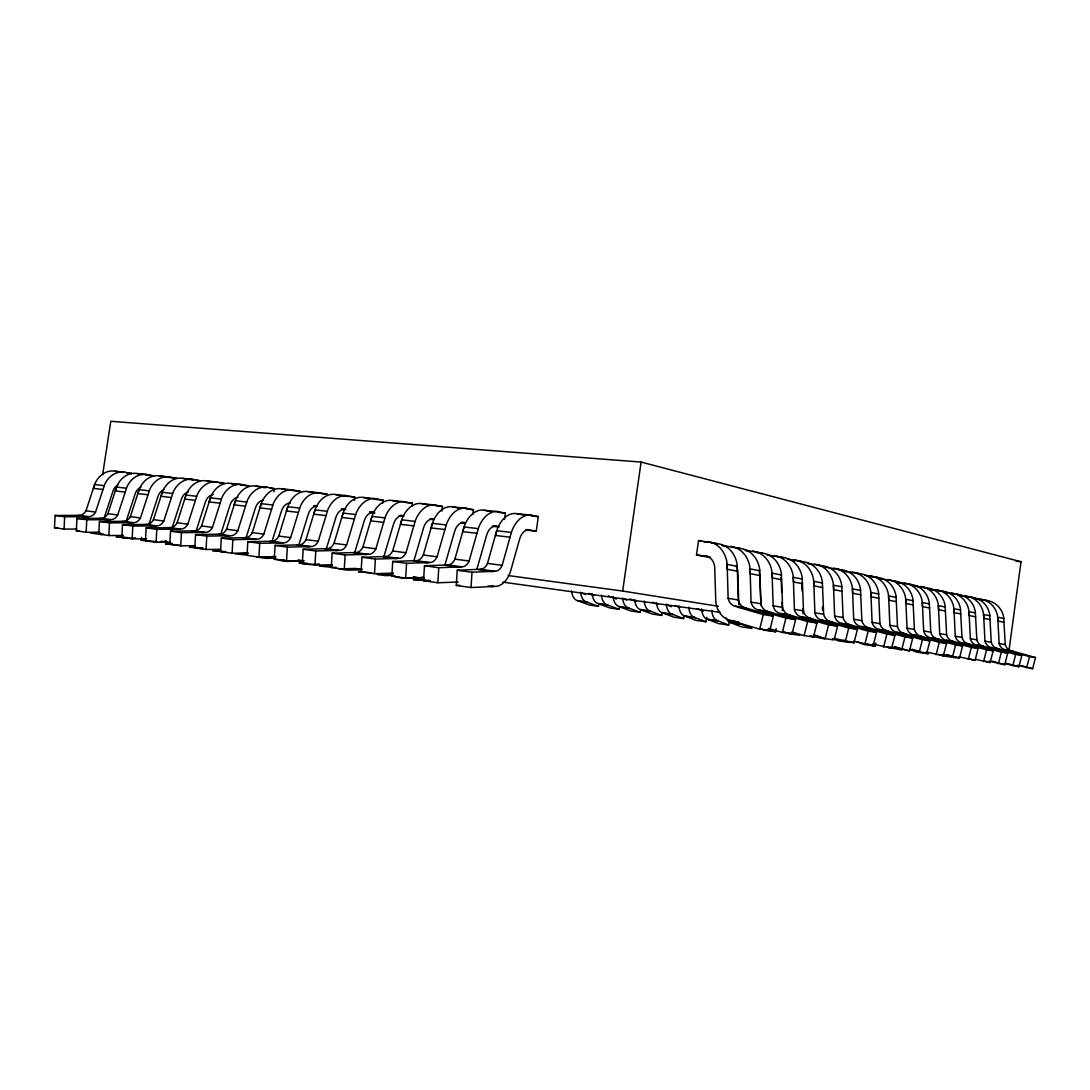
<?xml version="1.0" encoding="UTF-8"?>
<svg xmlns="http://www.w3.org/2000/svg" width="1090" height="1090" viewBox="0 0 1090 1090"><rect width="100%" height="100%" fill="white"/><g stroke="black" fill="none" stroke-linecap="round" stroke-linejoin="round"><path stroke-width="1.5" d="M76.859 529.072L64.038 529.086L54.5 527.724L55.099 515.475L78.425 515.366L87.99 516.646A9.183 7.657 -82 0 0 95.539 512.068L104.79 484.192A22.945 18.816 -83.2 0 1 115.526 473.332L117.788 472.542A22.945 18.816 -83.2 0 1 124.696 472.229L131.795 473.523L126.985 473.006M64.038 529.086L64.651 516.769L55.099 515.475M98.972 532.233L86.151 532.261L76.355 530.857L76.954 518.445L100.335 518.309L110.145 519.617A9.306 7.657 -82.1 0 0 117.706 514.971L127.012 486.726A23.231 18.816 -83.2 0 1 137.762 475.703L140.024 474.913A23.231 18.816 -83.2 0 1 146.946 474.586L154.044 475.88L145.828 475.008M86.151 532.261L86.764 519.78L76.954 518.445M123.293 535.462L108.85 535.531L98.781 534.086L99.408 521.51L122.802 521.32L132.885 522.669A9.428 7.657 -82.1 0 0 140.46 517.954L149.807 489.328A23.544 18.816 -83.2 0 1 160.584 478.156L162.846 477.338A23.544 18.816 -83.2 0 1 169.767 476.998L176.866 478.306L168.432 477.406M108.85 535.531L109.477 522.873L99.408 521.51M146.605 538.787L132.162 538.869L121.821 537.384L122.475 524.644L145.883 524.426L156.224 525.816A9.551 7.671 -82.2 0 0 163.813 521.02L173.215 491.999A23.857 18.816 -83.2 0 1 184.006 480.649L186.267 479.832A23.857 18.816 -83.2 0 1 193.189 479.477L200.287 480.785L196.391 480.363M132.162 538.869L132.817 526.061L122.475 524.644M170.571 542.193L156.115 542.316L145.488 540.79L146.155 527.873L169.577 527.601L180.218 529.031A9.687 7.671 -82.2 0 0 187.807 524.154L197.249 494.737A24.171 18.803 -83.2 0 1 208.054 483.224L210.329 482.38A24.171 18.803 -83.2 0 1 217.237 482.025L224.336 483.333L218.995 482.761M156.115 542.316L156.797 529.318L146.155 527.873M240.808 485.077L249.024 485.949L241.939 484.628A24.498 18.789 -83.2 0 0 235.031 485.009L232.77 485.868A24.498 18.789 -83.2 0 0 221.938 497.544L212.455 527.383A9.81 7.657 -82.3 0 1 204.852 532.342L193.925 530.871L170.517 531.184L169.822 544.278L180.736 545.845L195.192 545.695M180.736 545.845L181.444 532.683L170.517 531.184M220.507 549.306L206.065 549.483L194.838 547.875L195.546 534.604L218.954 534.236L230.194 535.735A9.946 7.657 -82.3 0 0 237.797 530.707L247.321 500.433A24.838 18.762 -83.2 0 1 258.153 488.579L260.428 487.707A24.838 18.762 -83.2 0 1 267.322 487.312L274.394 488.647L273.917 491.835M206.065 549.483L206.787 536.13L195.546 534.604M248.152 552.984L232.116 553.23L220.561 551.567L221.297 538.106L244.691 537.683L256.245 539.237A10.096 7.644 -82.4 0 0 263.848 534.114L273.413 503.417A25.179 18.721 -83.2 0 1 284.258 491.372L286.52 490.486A25.179 18.721 -83.2 0 1 293.414 490.078L300.472 491.413L291.793 490.486M232.116 553.23L232.865 539.686L221.297 538.106M321.318 493.62L327.272 494.247L320.242 492.912A25.533 18.68 -83.2 0 0 313.361 493.348L311.1 494.247A25.533 18.68 -83.2 0 0 300.268 506.469L290.649 537.629A10.246 7.63 -82.4 0 1 283.046 542.834L271.165 541.24L247.798 541.716L247.035 555.369L258.93 557.085L274.939 556.799M258.93 557.085L259.706 543.338L247.798 541.716M429.242 580.616L413.519 579.676L413.696 576.719M304.124 560.696L286.534 561.05L274.298 559.293L275.075 545.436L298.401 544.891L310.636 546.54A10.382 7.603 -82.4 0 0 318.226 541.24L327.886 509.616A25.901 18.625 -83.2 0 1 338.718 497.204L340.979 496.277A25.901 18.625 -83.2 0 1 347.833 495.827L354.85 497.176L354.359 500.514M286.534 561.05L287.338 547.098L275.075 545.436M332.505 564.729L314.983 565.124L302.366 563.312L303.17 549.265L326.441 548.665A10.478 7.589 -82.5 0 0 334.031 543.311L343.078 513.09L355.694 514.534L356.307 512.859A26.283 18.557 -83.2 0 1 367.139 500.242L369.387 499.302A26.283 18.557 -83.2 0 1 376.227 498.825L383.217 500.187L382.781 503.185M314.983 565.124L315.8 550.981L303.17 549.265M361.757 568.885L344.276 569.334L331.278 567.468L332.123 553.202L355.326 552.535A10.627 7.575 -82.5 0 0 362.888 547.085L371.976 516.415L384.974 517.9L385.588 516.197A26.664 18.476 -83.2 0 1 396.419 503.362L398.654 502.408A26.664 18.476 -83.2 0 1 405.466 501.918L412.429 503.28L411.979 506.332M344.276 569.334L345.135 554.974L368.311 554.279A10.696 7.562 -82.5 0 0 375.873 548.788L384.974 517.9M441.818 511.115L442.499 506.469L435.578 505.106A27.073 18.38 -83.2 0 0 428.792 505.61L426.558 506.591A27.073 18.38 -83.2 0 0 415.767 519.63L415.14 521.374L401.76 519.835L392.632 550.981A10.791 7.535 -82.5 0 1 385.083 556.527L361.948 557.263L361.09 571.746L374.497 573.681L393.49 573.122M374.497 573.681L375.369 559.088L398.463 558.325A10.859 7.521 -82.5 0 0 405.998 552.725L415.14 521.374M424.323 577.537L405.657 578.15L391.828 576.16L392.727 561.459L415.753 560.655A10.954 7.507 -82.6 0 0 423.288 555.001L432.43 523.35L446.232 524.944L446.859 523.173A27.482 18.271 -83.2 0 1 457.637 509.916L459.857 508.921A27.482 18.271 -83.2 0 1 466.602 508.39L473.482 509.752L472.788 514.466M405.657 578.15L406.57 563.339L429.542 562.508A11.036 7.48 -82.6 0 0 437.063 556.799L446.232 524.944M458.072 582.033L437.826 582.769L423.547 580.725L424.473 565.778L447.377 564.893A11.132 7.453 -82.6 0 0 454.884 559.129L464.068 526.988L478.306 528.623L478.932 526.824A27.904 18.149 -83.2 0 1 489.669 513.336L491.876 512.327A27.904 18.149 -83.2 0 1 498.593 511.769L505.419 513.145L504.493 519.521M437.826 582.769L438.766 567.726L461.615 566.8A11.213 7.439 -82.6 0 0 469.109 560.996L478.306 528.623M536.239 531.225L529.454 529.917A13.38 8.502 -83.2 0 0 519.671 538.964L510.529 571.351A23.258 15.069 -82.5 0 1 494.724 586.42L471.03 587.537L456.288 585.425L457.241 570.247L480.022 569.28A11.309 7.412 -82.6 0 0 487.489 563.407L496.699 530.735L511.387 532.424L512.014 530.598A28.34 18.012 -83.2 0 1 522.71 516.878L524.917 515.843A28.34 18.012 -83.2 0 1 531.566 515.257L538.337 516.633L536.239 531.225L526.497 530.121M471.03 587.537L471.997 572.25L494.71 571.255A11.39 7.385 -82.6 0 0 502.163 565.329L511.387 532.424M179.441 545.232L165.653 543.856L165.857 540.926M156.987 541.662L141.25 540.34L141.468 537.356M1008.958 650.771L1021.03 561.745L641.097 462.065L110.798 421.285L102.651 474.668M696.483 555.014L698.526 540.572L717.697 543.706A27.781 23.312 -79.3 0 1 725.804 546.458L728.215 548.161A27.781 23.312 -79.3 0 1 737.14 564.47L738.325 600.004A11.104 9.483 -80.6 0 0 745.683 607.92L773.369 616.136L769.744 630.62L759.662 629.148L730.668 620.496A22.89 19.429 -80.7 0 1 715.776 601.23L714.727 567.795A13.23 11.05 -79.3 0 0 705.407 556.036L696.483 555.014L709.753 557.399M718.351 606.272L622.676 591.053L641.097 462.065M122.189 472.501L115.09 471.221A22.808 18.803 -83.2 0 0 108.183 471.52L105.921 472.311A22.808 18.803 -83.2 0 0 95.198 483.102L93.358 488.361L102.937 489.492M856.904 641.601L863.907 644.517L875.284 646.152L875.91 642.937M760.684 628.576L765.112 630.306L775.59 631.805L776.216 628.726M701.606 608.969A14.388 7.916 -82.4 0 0 707.178 619.134L718.61 623.616L728.679 625.061L729.632 620.537M678.866 605.808A14.252 7.998 -82.4 0 0 684.493 615.905L696.047 620.374L705.925 621.791L706.865 617.308M656.562 602.729A14.115 8.052 -82.4 0 0 662.257 612.73L673.906 617.185L683.594 618.575L684.22 615.618M634.693 599.691A13.979 8.12 -82.3 0 0 640.457 609.623L652.202 614.065L661.698 615.428L662.325 612.498M613.234 596.721A13.843 8.175 -82.3 0 0 619.066 606.571L630.892 611L640.212 612.335L640.838 609.433M592.197 593.805A13.707 8.229 -82.3 0 0 598.069 603.574L609.991 607.988L619.134 609.31L619.76 606.435M571.542 590.944A13.584 8.284 -82.3 0 0 577.468 600.644L589.472 605.032L598.451 606.326L599.078 603.479M759.662 629.148L763.3 614.542L773.369 616.136M782.334 632.445L785.917 618.112L795.591 619.638L792.035 633.849L782.334 632.445L768.327 628.358M804.148 635.606L807.663 621.545L816.969 623.017L813.481 636.955L804.148 635.606L791.817 632.023M825.13 638.645L828.591 624.856L837.556 626.273L834.123 639.939L825.13 638.645L813.78 635.375M845.336 641.574L848.742 628.044L857.38 629.407L854.001 642.827L834.109 638.345M864.82 644.394L868.171 631.11L876.496 632.432L873.158 645.607L853.688 641.206M883.595 647.119L886.892 634.08L894.931 635.347L891.647 648.291L872.586 643.972M901.716 649.749L904.959 636.928L912.712 638.154L909.496 650.866L890.816 646.643M919.224 652.283L922.413 639.694L929.906 640.879L926.732 653.373L909.973 649.667M936.119 654.736L939.267 642.351L946.515 643.495L943.381 655.785L926.35 651.97M952.469 657.106L955.562 644.926L962.565 646.029L959.486 658.115L942.796 654.381M968.274 659.395L971.326 647.419L978.098 648.495L975.073 660.377L958.696 656.711M983.575 661.603L986.586 649.831L993.14 650.866L990.156 662.557L975.673 659.395M998.385 663.756L1001.356 652.161L1007.705 653.169L1004.762 664.682L988.998 661.139M1012.746 665.84L1015.662 654.422L1021.821 655.403L1018.918 666.726L1004.994 663.687M1026.644 667.857L1029.532 656.616L1035.5 657.57L1032.639 668.715L1017.447 665.295M315.8 550.981L339.045 550.355A10.546 7.589 -82.5 0 0 346.62 544.959L355.694 514.534M298.401 544.891A10.328 7.616 -82.4 0 0 305.99 539.632L315.01 509.875L327.259 511.278M271.165 541.24A10.178 7.63 -82.4 0 0 278.767 536.062L287.746 506.741L299.641 508.104M244.691 537.683A10.028 7.644 -82.4 0 0 252.294 532.601L261.232 503.689L272.8 505.024M218.954 534.236A9.892 7.657 -82.3 0 0 226.556 529.236L235.454 500.732L246.708 502.027M193.925 530.871A9.756 7.657 -82.3 0 0 201.527 525.952L210.384 497.857L221.325 499.111M169.577 527.601A9.619 7.671 -82.2 0 0 177.166 522.764L185.981 495.051L196.636 496.277M145.883 524.426A9.497 7.671 -82.2 0 0 153.458 519.658L162.233 492.326L172.602 493.511M122.802 521.32A9.374 7.657 -82.1 0 0 130.378 516.633L139.098 489.669L149.194 490.827M100.335 518.309A9.251 7.657 -82.1 0 0 107.883 513.69L116.562 487.08L126.413 488.211M78.425 515.366A9.129 7.644 -82 0 0 85.974 510.815L94.598 484.56L104.19 485.663M126.535 520.162L135.187 493.797A10.968 8.883 -83.2 0 1 141.087 487.039M104.367 517.219L112.979 491.181A10.832 8.883 -83.2 0 1 117.897 484.968M310.636 546.54L287.338 547.098M283.046 542.834L259.706 543.338M256.245 539.237L232.865 539.686M230.194 535.735L206.787 536.13M204.852 532.342L181.444 532.683M180.218 529.031L156.797 529.318M156.224 525.816L132.817 526.061M132.885 522.669L109.477 522.873M110.145 519.617L86.764 519.78M87.99 516.646L64.651 516.769M284.722 559.906L278.222 560.124L287.433 561.459L303.347 560.819L298.742 560.137M392.918 573.912L377.195 574.43L385.342 575.602L393.354 575.397M398.776 577.005L395.575 577.087L403.532 578.231L419.173 577.755A13.87 10.192 -80.9 0 0 422.675 577.141M100.185 532.451L90.361 532.983L101.806 534.631M122.72 536.375L116.167 536.716L127.285 538.324L135.487 537.915M141.25 540.34L146.169 540.095M160.257 541.512L166.811 541.199M165.653 543.856L172.193 543.556M195.928 547.003L189.388 547.289L202.89 548.638M220.643 550.287L212.482 550.627L225.712 551.935M248.016 553.366L234.977 553.884L247.934 555.151M456.288 585.425L459.653 585.289M274.476 558.121L266.341 558.407L256.872 557.044L274.68 556.963M423.547 580.725L430.305 580.48M303.878 562.971L299.014 563.135L308.007 564.429L319.343 564.061M391.828 576.16L395.234 576.065M332.232 565.656L319.302 566.064L331.292 567.236M362.125 569.743L347.628 570.152L339.072 568.926L353.596 568.49L360.708 569.539M361.594 571.623L358.378 571.705L371.526 572.781M331.278 567.468L336.047 567.359M413.519 579.676L424.678 579.417M302.366 563.312L307.148 563.217M274.298 559.293L277.487 559.225M220.561 551.567L225.371 551.499M194.838 547.875L202.863 547.78M145.488 540.79L148.703 540.763M121.821 537.384L126.644 537.356M98.781 534.086L103.591 534.059M76.355 530.857L79.556 530.857M54.5 527.724L57.702 527.724M1015.948 561.214L1021.03 561.745M115.09 471.221L124.696 472.229M125.146 492.081L115.308 490.936L117.161 485.609A23.108 18.816 -83.2 0 1 127.912 474.654L130.173 473.864A23.108 18.816 -83.2 0 1 137.081 473.55L146.946 474.586M147.927 494.751L137.831 493.579L139.697 488.17A23.408 18.816 -83.2 0 1 150.475 477.066L152.736 476.262A23.408 18.816 -83.2 0 1 159.658 475.935L169.767 476.998M171.334 497.503L160.952 496.277L162.832 490.813A23.707 18.816 -83.2 0 1 173.623 479.546L175.885 478.728A23.707 18.816 -83.2 0 1 182.807 478.374L193.189 479.477M195.355 500.31L184.701 499.07L186.594 493.511A24.035 18.816 -83.2 0 1 197.399 482.08L199.661 481.249A24.035 18.816 -83.2 0 1 206.582 480.894L217.237 482.025M220.044 503.212L209.103 501.918L210.997 496.304A24.348 18.803 -83.2 0 1 221.815 484.696L224.077 483.851A24.348 18.803 -83.2 0 1 230.998 483.469L241.939 484.628M245.414 506.182L234.173 504.861L236.067 499.152A24.689 18.775 -83.2 0 1 246.899 487.38L249.16 486.522A24.689 18.775 -83.2 0 1 256.068 486.126L267.322 487.312M271.505 509.234L259.938 507.885L261.845 502.095A25.029 18.734 -83.2 0 1 272.691 490.132L274.953 489.26A25.029 18.734 -83.2 0 1 281.847 488.851L293.414 490.078M298.347 512.382L286.438 510.992L288.359 505.12A25.383 18.694 -83.2 0 1 299.205 492.966L301.453 492.081A25.383 18.694 -83.2 0 1 308.347 491.658L320.242 492.912M325.951 515.611L313.702 514.18L315.637 508.226A25.738 18.653 -83.2 0 1 326.469 495.882L328.73 494.983A25.738 18.653 -83.2 0 1 335.597 494.533L347.833 495.827M354.373 518.949L341.769 517.464L343.704 511.414A26.106 18.585 -83.2 0 1 354.536 498.893L356.784 497.967A26.106 18.585 -83.2 0 1 363.638 497.503L376.227 498.825M383.653 522.382L370.668 520.856L372.603 514.712A26.501 18.516 -83.2 0 1 383.435 501.972L385.669 501.032A26.501 18.516 -83.2 0 1 392.495 500.555L405.466 501.918M413.819 525.911L400.439 524.345L402.373 518.104A26.896 18.421 -83.2 0 1 413.192 505.161L415.426 504.193A26.896 18.421 -83.2 0 1 422.225 503.689L435.578 505.106M444.911 529.549L431.109 527.942L433.057 521.606A27.291 18.326 -83.2 0 1 443.848 508.444L446.069 507.45A27.291 18.326 -83.2 0 1 452.841 506.932L466.602 508.39M476.97 533.31L462.746 531.648L464.694 525.203A27.713 18.203 -83.2 0 1 475.444 511.823L477.665 510.815A27.713 18.203 -83.2 0 1 484.396 510.27L498.593 511.769M510.052 537.193L495.364 535.462L497.326 528.923A28.149 18.08 -83.2 0 1 508.049 515.298L510.256 514.276A28.149 18.08 -83.2 0 1 516.933 513.703L531.566 515.257M193.788 480.091L182.807 478.374M263.153 487.448L265.96 487.748M270.17 488.197L274.394 488.647M318.348 493.307L308.347 491.658M342.628 495.882L348.718 496.522M350.244 496.686L354.85 497.176M373.775 499.179L383.217 500.187M405.93 502.585L412.429 503.28M435.809 505.76L442.499 506.469M466.588 509.016L473.482 509.752M498.307 512.382L505.419 513.145M531.007 515.856L538.337 516.633M711.77 543.052L717.697 543.706M721.648 545.436L740.369 548.488A27.25 23.108 -79.3 0 1 748.394 551.213L750.778 552.875A27.25 23.108 -79.3 0 1 759.648 568.912L760.888 603.765A10.9 9.388 -80.6 0 0 768.178 611.544L795.591 619.638M735.954 547.998L740.369 548.488M745.383 550.273L762.183 553.093A26.746 22.89 -79.3 0 1 770.139 555.777L772.51 557.426A26.746 22.89 -79.3 0 1 781.326 573.177L782.606 607.389A10.696 9.292 -80.6 0 0 789.841 615.033L816.969 623.017M756.365 552.439L762.183 553.093M766.815 554.783L783.206 557.535A26.255 22.672 -79.3 0 1 791.095 560.192L793.438 561.8A26.255 22.672 -79.3 0 1 802.186 577.291L803.507 610.891A10.491 9.197 -80.7 0 0 810.688 618.398L837.556 626.273M777.443 556.881L783.206 557.535M313.825 505.61L316.795 505.951M341.265 508.717L344.331 509.057M369.51 511.891L374.224 512.423A12.399 8.761 -83.2 0 0 364.292 520.707L355.272 550.654A21.528 15.478 -82.4 0 1 354.413 552.862M400.207 515.352L403.436 515.72A12.59 8.72 -83.2 0 0 393.517 524.14L384.484 554.551A21.854 15.424 -82.4 0 1 383.612 556.786M430.196 518.731L433.534 519.113A12.78 8.679 -83.2 0 0 423.629 527.683L414.568 558.557A22.195 15.355 -82.4 0 1 413.696 560.832M461.479 522.26L464.531 522.601A12.971 8.625 -83.2 0 0 454.666 531.321L445.565 562.685A22.536 15.274 -82.5 0 1 444.706 565.002M493.334 525.843L499.22 526.729M526.197 529.549L529.454 529.917M787.498 559.143L803.494 561.813A25.792 22.454 -79.3 0 1 811.301 564.429L813.63 566.023A25.792 22.454 -79.3 0 1 822.31 581.256L823.672 614.256A10.3 9.101 -80.8 0 0 830.784 621.641L857.38 629.407M342.192 509.303L345.244 509.657M370.219 512.477L374.933 513.009M399.076 515.733L403.94 516.279M430.455 519.276L433.793 519.658M460.729 522.696L465.307 523.214M492.312 526.266L498.607 526.974M797.785 561.159L803.494 561.813M876.496 632.432L850.159 624.774A10.123 9.02 -80.8 0 1 843.101 617.499L841.712 585.071A25.343 22.25 -79.3 0 0 833.101 570.097L830.798 568.53A25.343 22.25 -79.3 0 0 823.045 565.942L807.431 563.339L810.306 564.075M818.808 565.451L823.045 565.942M825.28 567.222L841.943 569.934A24.893 22.032 -79.3 0 1 849.614 572.482L851.889 574.035A24.893 22.032 -79.3 0 1 860.446 588.764L861.863 620.632A9.946 8.924 -80.9 0 0 868.853 627.785L894.931 635.347M835.226 569.157L841.943 569.934M912.712 638.154L886.906 630.701A9.769 8.843 -80.9 0 1 879.984 623.657L878.54 592.32A24.471 21.827 -79.3 0 0 870.052 577.823L867.79 576.31A24.471 21.827 -79.3 0 0 860.187 573.776L843.878 571.146L846.549 571.705M855.2 573.204L860.187 573.776M865.174 575.302L877.832 577.509A24.062 21.623 -79.2 0 1 885.352 580.003L887.601 581.501A24.062 21.623 -79.2 0 1 896.021 595.767L897.492 626.587A9.606 8.747 -81 0 0 904.346 633.508L929.906 640.879M869.588 576.542L877.832 577.509M880.897 578.776L894.89 581.106A23.68 21.419 -79.2 0 1 902.343 583.572L904.564 585.044A23.68 21.419 -79.2 0 1 912.916 599.091L914.415 629.407A9.442 8.666 -81.1 0 0 921.214 636.233L946.515 643.495M891.62 580.725L894.89 581.106M962.565 646.029L937.523 638.863A9.292 8.57 -81.2 0 1 930.778 632.145L929.266 602.32A23.285 21.214 -79.2 0 0 920.982 588.491L918.788 587.033A23.285 21.214 -79.2 0 0 911.404 584.594L896.089 582.115L898.501 582.632M908.161 584.213L911.404 584.594M912.371 585.548L927.386 587.96A22.917 21.01 -79.2 0 1 934.702 590.371L936.882 591.816A22.917 21.01 -79.2 0 1 945.098 605.441L946.624 634.789A9.142 8.488 -81.3 0 0 953.314 641.41L978.098 648.495M922.576 587.401L927.386 587.96M928.149 588.859L942.864 591.23A22.563 20.805 -79.2 0 1 950.112 593.614L952.279 595.031A22.563 20.805 -79.2 0 1 960.426 608.452L961.98 637.364A8.992 8.407 -81.5 0 0 968.601 643.877L993.14 650.866M938.109 590.671L942.864 591.23M943.45 592.088L957.878 594.404A22.209 20.601 -79.1 0 1 965.059 596.748L967.198 598.151A22.209 20.601 -79.1 0 1 975.277 611.381L976.844 639.844A8.856 8.325 -81.6 0 0 983.412 646.275L1007.705 653.169M953.164 593.846L957.878 594.404M958.274 595.194L972.43 597.47A21.882 20.41 -79.1 0 1 979.542 599.8L981.668 601.176A21.882 20.41 -79.1 0 1 989.679 614.215L991.26 642.255A8.72 8.243 -81.8 0 0 997.759 648.591L1021.821 655.403M972.43 597.47L961.475 595.876M974.201 598.41L986.545 600.454A21.555 20.22 -79.1 0 1 993.59 602.756L995.701 604.119A21.555 20.22 -79.1 0 1 1003.645 616.967L1005.239 644.585A8.584 8.161 -82 0 0 1011.683 650.825L1035.5 657.57M978.847 599.527L986.545 600.454M85.974 510.815L95.539 512.068M107.883 513.69L117.706 514.971M130.378 516.633L140.46 517.954M153.458 519.658L163.813 521.02M177.166 522.764L187.807 524.154M201.527 525.952L212.455 527.383M226.556 529.236L237.797 530.707M252.294 532.601L263.848 534.114M278.767 536.062L290.649 537.629M305.99 539.632L318.226 541.24M334.031 543.311L346.62 544.959M362.888 547.085L375.873 548.788M392.632 550.981L405.998 552.725M423.288 555.001L437.063 556.799M454.884 559.129L469.109 560.996M487.489 563.407L502.163 565.329M326.441 548.665L339.045 550.355M355.326 552.535L368.311 554.279M385.083 556.527L398.463 558.325M415.753 560.655L429.542 562.508M447.377 564.893L461.615 566.8M480.022 569.28L494.71 571.255M76.573 515.611L86.137 516.892M98.468 518.554L108.278 519.875M120.936 521.579L131.018 522.928M144.016 524.685L154.358 526.075M167.71 527.873L178.351 529.304M192.058 531.143L202.985 532.615M217.087 534.509L228.328 536.021M242.825 537.97L254.379 539.523M269.298 541.539L281.193 543.133M296.548 545.204L308.783 546.853M324.588 548.979L337.192 550.668M353.473 552.862L366.458 554.606M383.23 556.867L396.61 558.666M413.914 560.996L427.716 562.849M445.551 565.247L459.789 567.168M478.197 569.634L492.898 571.623M508.213 575.561L622.676 591.053M332.123 553.202L345.135 554.974M361.948 557.263L375.369 559.088M392.727 561.459L406.57 563.339M424.473 565.778L438.766 567.726M457.241 570.247L471.997 572.25M720.367 612.389L502.831 582.128M491.454 585.957L494.724 586.42M487.939 585.957L492.83 586.652M577.468 600.644L586.488 601.925L598.451 606.326M598.069 603.574L607.253 604.895L619.134 609.31M619.066 606.571L628.426 607.907L640.212 612.335M640.457 609.623L649.994 610.986L661.698 615.428M662.257 612.73L671.999 614.12L683.594 618.575M684.493 615.905L694.425 617.322L705.925 621.791M707.178 619.134L717.302 620.578L728.679 625.061M730.3 622.444L740.628 623.916L751.909 628.399L741.636 626.927L730.3 622.444A14.538 7.848 -82.4 0 1 726.035 617.907M578.436 601.081L587.442 602.375M599.023 604.024L608.206 605.332M620.006 607.021L629.366 608.356M641.383 610.073L650.934 611.436M663.197 613.18L672.912 614.569M685.419 616.354L695.338 617.771M708.091 619.597L718.201 621.041M731.213 622.894L741.527 624.366M272.827 556.35L275.974 556.813M354.877 568.353L361.989 569.389M414.418 577.06L419.173 577.755M297.447 560.287L302.053 560.969M413.137 577.196L417.892 577.891M732.943 621.327L738.761 622.199M730.668 620.496L735.042 621.15M737.344 566.378L727.153 564.388L728.12 598.287A11.213 9.51 -80.5 0 0 735.505 606.272L745.683 607.92M759.853 570.779L750.056 568.857L751.065 602.13A10.995 9.428 -80.6 0 0 758.395 609.964L768.178 611.544M781.516 575.002L772.088 573.163L773.151 605.808A10.777 9.333 -80.6 0 0 780.413 613.52L789.841 615.033M802.39 579.09L793.302 577.305L794.406 609.365A10.587 9.238 -80.7 0 0 801.613 616.94L810.688 618.398M822.514 583.014L813.753 581.311L814.884 612.784A10.382 9.142 -80.7 0 0 822.024 620.237L830.784 621.641M841.916 586.802L833.469 585.153L834.64 616.082A10.205 9.061 -80.8 0 0 841.712 623.412L850.159 624.774M860.65 590.467L852.489 588.873L853.688 619.27A10.014 8.965 -80.8 0 0 860.705 626.478L868.853 627.785M878.744 593.995L870.856 592.456L872.082 622.349A9.851 8.87 -80.9 0 0 879.044 629.434L886.906 630.701M896.225 597.415L888.595 595.93L889.862 625.306A9.674 8.788 -81 0 0 896.757 632.282L904.346 633.508M913.12 600.726L905.749 599.282L907.03 628.181A9.51 8.706 -81.1 0 0 913.87 635.048L921.214 636.233M929.47 603.914L922.344 602.525L923.652 630.96A9.36 8.611 -81.2 0 0 930.41 637.718L937.523 638.863M945.303 607.007L938.395 605.659L939.716 633.644A9.21 8.529 -81.3 0 0 946.433 640.307L953.314 641.41M960.631 610.005L953.941 608.697L955.29 636.247A9.061 8.447 -81.4 0 0 961.939 642.8L968.601 643.877M975.482 612.907L969.01 611.64L970.359 638.754A8.924 8.352 -81.5 0 0 976.953 645.226L983.412 646.275M989.884 615.714L983.602 614.488L984.965 641.192A8.775 8.27 -81.7 0 0 991.505 647.569L997.759 648.591M1003.849 618.452L997.759 617.253L999.135 643.563A8.652 8.189 -81.9 0 0 1005.607 649.844L1011.683 650.825M735.505 606.272L747.808 608.847M758.395 609.964L770.289 612.457M780.413 613.52L791.926 615.932M801.613 616.94L812.745 619.284M822.024 620.237L832.828 622.513M841.712 623.412L852.176 625.633M860.705 626.478L870.856 628.63M879.044 629.434L888.895 631.532M896.757 632.282L906.321 634.339M913.87 635.048L923.162 637.051M930.41 637.718L939.457 639.667M946.433 640.307L955.222 642.201M961.939 642.8L970.495 644.653M976.953 645.226L985.278 647.038M991.505 647.569L999.612 649.34M1005.607 649.844L1013.523 651.575M728.12 598.287L738.325 600.004M751.065 602.13L760.888 603.765M773.151 605.808L782.606 607.389M794.406 609.365L803.507 610.891M814.884 612.784L823.672 614.256M834.64 616.082L843.101 617.499M853.688 619.27L861.863 620.632M872.082 622.349L879.984 623.657M889.862 625.306L897.492 626.587M907.03 628.181L914.415 629.407M923.652 630.96L930.778 632.145M939.716 633.644L946.624 634.789M955.29 636.247L961.98 637.364M970.359 638.754L976.844 639.844M984.965 641.192L991.26 642.255M999.135 643.563L1005.239 644.585M137.081 473.55L142.763 474.572M159.658 475.935L165.326 476.97M230.998 483.469L236.666 484.532M206.582 480.894L213.681 482.202M256.068 486.126L258.902 486.658M281.847 488.851L287.501 489.914M335.597 494.533L339.808 495.337M363.638 497.503L369.238 498.58M737.48 571.242L727.303 569.293L726.962 562.467A28.013 23.408 -79.3 0 0 718.01 546.022L715.585 544.319A28.013 23.408 -79.3 0 0 707.451 541.539M760.002 575.561L750.206 573.681L749.852 566.977A27.482 23.19 -79.3 0 0 740.955 550.818L738.557 549.142A27.482 23.19 -79.3 0 0 730.491 546.403M781.68 579.703L772.238 577.891L771.884 571.323A26.964 22.985 -79.3 0 0 763.054 555.45L760.67 553.788A26.964 22.985 -79.3 0 0 752.686 551.09M802.553 583.695L793.466 581.951L793.098 575.493A26.473 22.767 -79.3 0 0 784.323 559.892L781.98 558.271A26.473 22.767 -79.3 0 0 774.05 555.6M822.678 587.551L813.917 585.861L813.549 579.526A25.996 22.549 -79.3 0 0 804.842 564.184L802.499 562.59A25.996 22.549 -79.3 0 0 794.651 559.947M842.093 591.257L833.632 589.635L833.264 583.409A25.533 22.345 -79.3 0 0 824.612 568.326L822.296 566.745A25.533 22.345 -79.3 0 0 814.53 564.143M860.827 594.84L852.666 593.273L852.285 587.156A25.084 22.127 -79.3 0 0 843.701 572.318L841.412 570.765A25.084 22.127 -79.3 0 0 833.714 568.19M878.922 598.301L871.033 596.789L870.651 590.766A24.661 21.923 -79.3 0 0 862.135 576.174L859.86 574.648A24.661 21.923 -79.3 0 0 852.23 572.1M896.402 601.653L888.786 600.195L888.391 594.268A24.253 21.705 -79.2 0 0 879.943 579.894L877.695 578.395A24.253 21.705 -79.2 0 0 870.147 575.874M913.311 604.882L905.94 603.465L905.545 597.647A23.844 21.5 -79.2 0 0 897.165 583.504L894.931 582.019A23.844 21.5 -79.2 0 0 887.451 579.539M929.661 608.002L922.535 606.639L922.14 600.917A23.462 21.296 -79.2 0 0 913.829 586.992L911.622 585.521A23.462 21.296 -79.2 0 0 904.196 583.068M945.493 611.04L938.585 609.719L938.204 604.078A23.081 21.091 -79.2 0 0 929.947 590.358L927.754 588.913A23.081 21.091 -79.2 0 0 920.41 586.488M960.821 613.97L954.145 612.689L953.75 607.144A22.713 20.887 -79.2 0 0 945.561 593.628L943.395 592.197A22.713 20.887 -79.2 0 0 936.119 589.813M975.686 616.817L969.201 615.577L968.806 610.1A22.372 20.696 -79.2 0 0 960.685 596.789L958.546 595.385A22.372 20.696 -79.2 0 0 951.338 593.014M990.088 619.57L983.807 618.371L983.398 612.975A22.032 20.492 -79.1 0 0 975.359 599.854L973.22 598.465A22.032 20.492 -79.1 0 0 966.081 596.135M1004.053 622.24L997.963 621.068L997.554 615.768A21.691 20.301 -79.1 0 0 989.57 602.838L987.458 601.462A21.691 20.301 -79.1 0 0 980.387 599.159M392.495 500.555L399.471 501.904M422.225 503.689L429.16 505.052M452.841 506.932L459.735 508.294M705.407 556.036L709.808 556.922M484.396 510.27L491.236 511.632M516.933 513.703L523.731 515.08M698.526 540.572L701.102 541.103M703.69 541.648L706.252 542.193M723.31 545.777L726.621 546.471M745.519 550.45L748.707 551.118M771.516 555.914L774.568 556.554M791.98 560.219L794.923 560.846M849.219 572.264L851.876 572.822M880.502 578.845L883.009 579.376M899.713 582.878L903.324 583.641M915.886 586.284L919.374 587.019M931.555 589.581L934.948 590.289M946.747 592.783L950.03 593.464M1007.446 650.607L1029.532 656.616M993.358 648.332L1015.662 654.422M978.834 646.002L1001.356 652.161M963.832 643.591L986.586 649.831M948.355 641.097L971.326 647.419M932.359 638.522L955.562 644.926M915.818 635.865L939.267 642.351M1021.18 665.554L1026.085 666.903M1029.369 667.816L1032.639 668.715M898.732 633.113L922.413 639.694M1006.574 663.306L1018.918 666.726M881.033 630.265L904.959 636.928M992.295 661.208L996.969 662.516M1000.089 663.374L1004.762 664.682M985.428 661.249L990.156 662.557M862.721 627.322L886.892 634.08M970.304 659.041L975.073 660.377M843.755 624.27L868.171 631.11M946.651 654.518L951.461 655.867M954.676 656.766L959.486 658.115M824.081 621.109L848.742 628.044M938.517 654.409L943.381 655.785M803.684 617.826L828.591 624.856M911.989 649.204L920.178 651.52M923.448 652.447L926.732 653.373M782.497 614.419L807.663 621.545M895.544 646.915L900.19 648.237M903.297 649.109L909.496 650.866M760.507 610.877L785.917 618.112M886.947 646.942L891.647 648.291M866.836 643.795L873.158 645.607M737.644 607.198L763.3 614.542M849.205 641.451L854.001 642.827M810.211 636.015L813.481 636.955M788.942 632.949L792.035 633.849M766.624 629.707L769.744 630.62M582.292 593.219L585.316 594.322M594.309 595.576L588.913 593.41M610.563 596.802L616.531 599.01M623.848 598.996L626.832 600.1M633.208 600.29L636.165 601.408M657.706 604.405L652.433 602.211M667.012 604.991L671.413 606.667M679.656 607.457L674.846 605.563M703.486 611.136L697.259 608.67M769.717 629.502L775.59 631.805M783.233 631.437L789.065 633.753L799.747 635.293L792.512 632.391M810.619 636.11L824.408 638.835L814.394 634.775M832.76 638.522L838.442 640.852L849.587 642.46L843.933 640.13M872.504 644.98L875.284 646.152M887.151 647.092L901.525 649.926L894.672 647.01M909.673 649.149L916.458 652.079L928.326 653.782L925.628 652.61M940.479 654.613L943.586 655.976L955.712 657.72L951.079 655.676M631.723 599.745L630.851 599.214A6.799 3.978 -82.4 0 1 629.993 598.846M822.432 606.817L822.569 610.209M802.077 590.93L801.818 584.39A12.276 10.641 -79.3 0 0 801.695 583M802.785 608.901L802.976 613.806M781.694 592.115L781.258 580.466A12.494 10.75 -79.3 0 0 780.862 577.686M782.061 602.102L782.375 610.427M760.929 605.222L759.907 576.406A12.726 10.845 -79.3 0 0 759.117 572.223M738.856 604.991L737.753 572.182A12.971 10.954 -79.3 0 0 737.371 569.293M163.895 489.614A11.118 8.883 -83.2 0 0 157.968 496.468L149.275 523.2A19.252 15.642 -82 0 1 148.444 525.162M290.471 502.994A11.881 8.843 -83.2 0 0 281.493 510.978L272.595 539.632A20.615 15.601 -82.2 0 1 271.751 541.744M586.488 601.925A13.639 8.257 -82.3 0 1 580.589 592.197M694.425 617.322A14.306 7.957 -82.4 0 1 688.812 607.198M345.857 509.221A12.222 8.788 -83.2 0 0 335.897 517.369L326.918 546.88A21.214 15.519 -82.3 0 1 326.06 549.047M188.297 491.931A11.254 8.883 -83.2 0 0 181.362 499.22L172.629 526.307A19.511 15.642 -82 0 1 171.784 528.309M317.285 506.019A12.058 8.815 -83.2 0 0 308.307 514.139L299.368 543.202A20.914 15.56 -82.3 0 1 298.51 545.341M736.431 566.636A12.971 10.954 -79.3 0 1 736.963 567.931M718.896 611.163A7.071 3.856 -82.5 0 1 718.514 610.836M195.764 531.525A19.77 15.642 -82.1 0 0 196.609 529.508L205.397 502.04A11.404 8.883 -83.2 0 1 213.34 494.465M238.029 497.244A11.568 8.87 -83.2 0 0 230.072 504.943L221.243 532.792A20.042 15.628 -82.2 0 1 220.398 534.836M671.999 614.12A14.17 8.025 -82.4 0 1 666.317 604.078M608.819 595.917A6.731 4.006 -82.3 0 1 608.424 595.603M607.253 604.895A13.761 8.202 -82.3 0 1 601.408 595.086M245.713 538.242A20.329 15.614 -82.2 0 0 246.572 536.171L255.428 507.926A11.717 8.856 -83.2 0 1 263.385 500.106M717.302 620.578A14.456 7.889 -82.4 0 1 711.756 610.373M740.628 623.916A14.592 7.821 -82.4 0 1 738.979 623.071M738.23 622.39A14.592 7.821 -82.4 0 1 737.535 621.532M628.426 607.907A13.897 8.148 -82.3 0 1 622.622 598.029M476.684 569.307A22.89 15.178 -82.5 0 0 477.543 566.95L486.671 535.081A13.175 8.57 -83.2 0 1 496.495 526.197M649.994 610.986A14.034 8.093 -82.3 0 1 644.258 601.026"/></g></svg>
